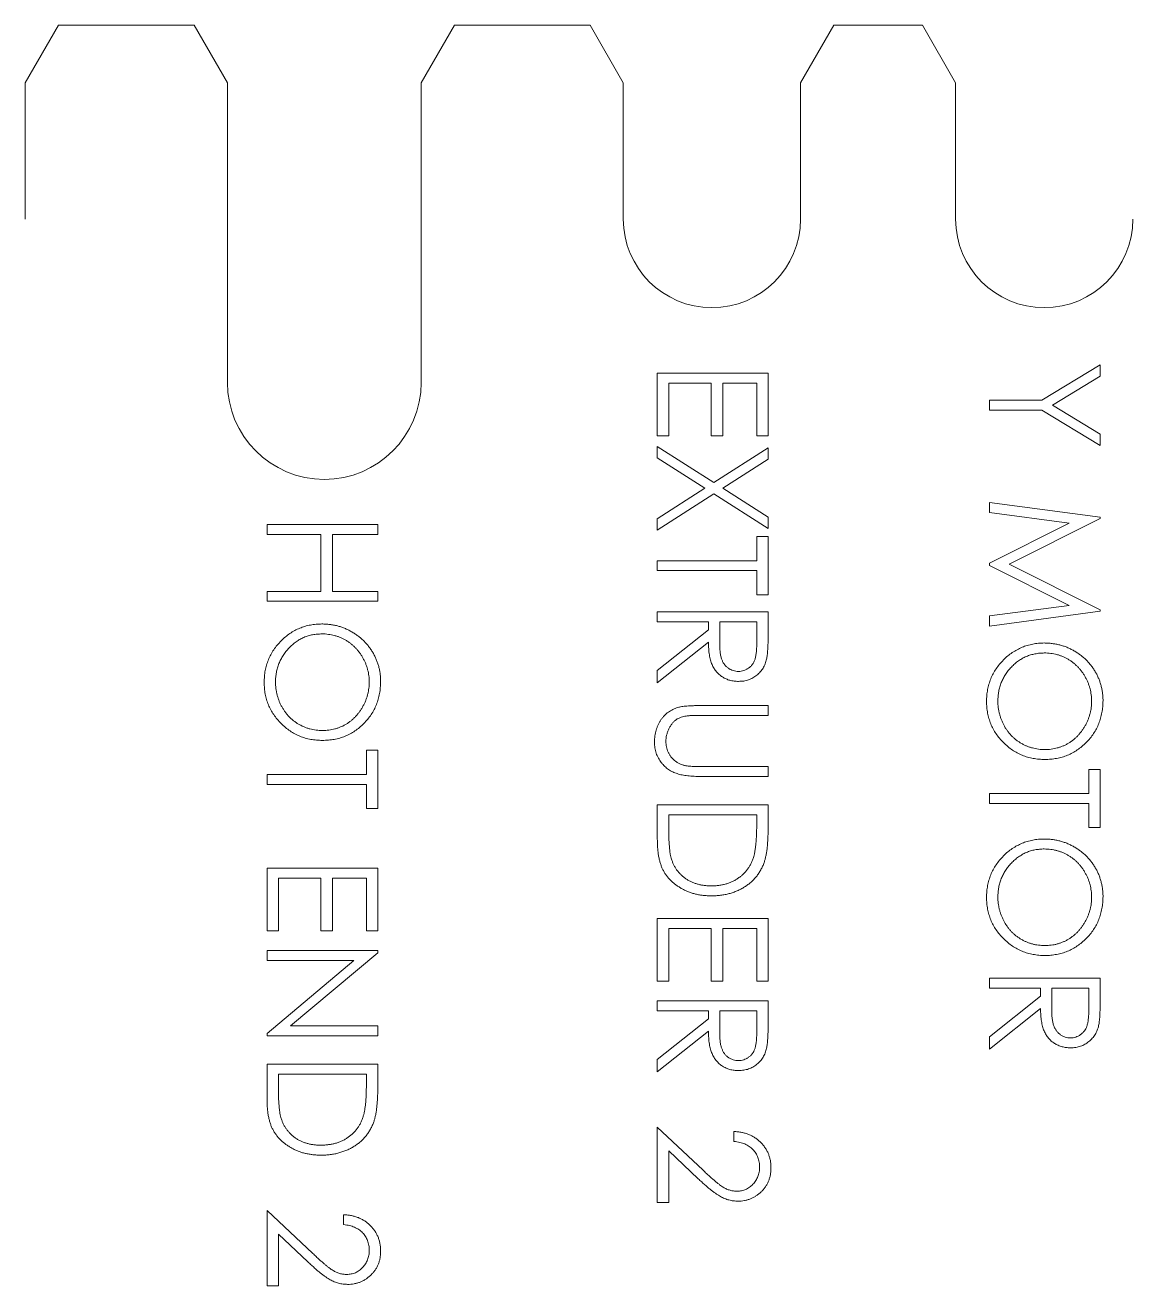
# Model space of a CAD drawing. Header units: millimetres. Extents: x 5 to 292, y 3 to 208.
# Drawn here: x 38.93 to 48.93, y 123.66 to 135.03 of the extents above; entities that cross this region are included whole.
import ezdxf

# ---------------------------------------------------------------- set-up
doc = ezdxf.new("R2010")
doc.units = ezdxf.units.MM

msp = doc.modelspace()

# ---------------------------------------------------------------- linework, layer by layer
at = {"color": 7, "linetype": 'Continuous', "lineweight": 15}
for p, q in [((38.931, 134.515), (39.231, 135.035)), ((39.231, 135.035), (40.456, 135.035)), ((40.456, 135.035), (40.756, 134.515)), ((42.506, 134.515), (42.806, 135.035)), ((42.806, 135.035), (44.031, 135.035)), ((44.031, 135.035), (44.331, 134.515)), ((45.931, 134.515), (46.231, 135.035)), ((46.231, 135.035), (47.031, 135.035)), ((47.031, 135.035), (47.331, 134.515)), ((38.931, 133.285), (38.931, 134.515)), ((40.756, 131.81), (40.756, 134.515)), ((42.506, 131.81), (42.506, 134.515)), ((44.331, 133.285), (44.331, 134.515)), ((45.931, 133.285), (45.931, 134.515)), ((47.331, 133.285), (47.331, 134.515)), ((44.638, 131.329), (44.638, 131.893)), ((44.638, 131.893), (45.638, 131.893)), ((45.638, 131.893), (45.638, 131.329)), ((48.111, 131.65), (48.636, 131.97)), ((48.636, 131.97), (48.636, 131.868)), ((44.741, 131.804), (44.741, 131.329)), ((45.125, 131.804), (44.741, 131.804)), ((45.125, 131.329), (45.125, 131.804)), ((45.228, 131.804), (45.228, 131.329)), ((45.536, 131.804), (45.228, 131.804)), ((45.536, 131.329), (45.536, 131.804)), ((48.636, 131.868), (48.206, 131.605)), ((47.636, 131.65), (48.111, 131.65)), ((47.636, 131.56), (47.636, 131.65)), ((48.111, 131.56), (47.636, 131.56)), ((48.636, 131.24), (48.111, 131.56)), ((48.206, 131.605), (48.636, 131.342)), ((44.741, 131.329), (44.638, 131.329)), ((45.228, 131.329), (45.125, 131.329)), ((45.638, 131.329), (45.536, 131.329)), ((48.636, 131.342), (48.636, 131.24)), ((44.638, 131.233), (45.148, 130.907)), ((44.638, 131.13), (44.638, 131.233)), ((45.148, 130.907), (45.638, 131.22)), ((45.638, 131.22), (45.638, 131.117)), ((45.067, 130.855), (44.638, 131.13)), ((45.638, 131.117), (45.229, 130.855)), ((44.638, 130.58), (45.067, 130.855)), ((45.148, 130.803), (44.638, 130.477)), ((45.638, 130.49), (45.148, 130.803)), ((45.229, 130.855), (45.638, 130.593)), ((47.636, 130.727), (48.636, 130.595)), ((47.636, 130.636), (47.636, 130.727)), ((48.357, 130.541), (47.636, 130.636)), ((41.114, 130.437), (41.114, 130.527)), ((41.114, 130.527), (42.114, 130.527)), ((42.114, 130.527), (42.114, 130.437)), ((44.638, 130.477), (44.638, 130.58)), ((45.638, 130.593), (45.638, 130.49)), ((47.636, 130.178), (48.357, 130.541)), ((48.636, 130.582), (47.816, 130.169)), ((48.636, 130.595), (48.636, 130.582)), ((41.601, 130.437), (41.114, 130.437)), ((41.601, 129.924), (41.601, 130.437)), ((41.704, 130.437), (41.704, 129.924)), ((42.114, 130.437), (41.704, 130.437)), ((45.536, 130.419), (45.638, 130.419)), ((45.536, 130.201), (45.536, 130.419)), ((45.638, 130.419), (45.638, 129.893)), ((44.638, 130.201), (45.536, 130.201)), ((44.638, 130.111), (44.638, 130.201)), ((45.536, 130.111), (44.638, 130.111)), ((45.536, 129.893), (45.536, 130.111)), ((47.636, 130.158), (47.636, 130.178)), ((48.356, 129.797), (47.636, 130.158)), ((47.816, 130.169), (48.636, 129.757)), ((41.114, 129.924), (41.601, 129.924)), ((41.114, 129.835), (41.114, 129.924)), ((41.704, 129.924), (42.114, 129.924)), ((42.114, 129.924), (42.114, 129.835)), ((45.638, 129.893), (45.536, 129.893)), ((42.114, 129.835), (41.114, 129.835)), ((44.638, 129.65), (44.638, 129.74)), ((44.638, 129.74), (45.638, 129.74)), ((45.638, 129.74), (45.638, 129.539)), ((47.636, 129.702), (48.356, 129.797)), ((48.636, 129.744), (47.636, 129.611)), ((48.636, 129.757), (48.636, 129.744)), ((45.1, 129.65), (44.638, 129.65)), ((45.1, 129.577), (45.1, 129.65)), ((45.202, 129.65), (45.201, 129.467)), ((45.536, 129.65), (45.202, 129.65)), ((45.536, 129.462), (45.536, 129.65)), ((47.636, 129.611), (47.636, 129.702)), ((44.638, 129.21), (45.1, 129.577)), ((45.1, 129.466), (44.638, 129.099)), ((44.638, 129.099), (44.638, 129.21)), ((45.034, 128.893), (45.638, 128.893)), ((45.638, 128.893), (45.638, 128.804)), ((45.638, 128.804), (45.039, 128.804)), ((42.011, 128.489), (42.114, 128.489)), ((42.011, 128.271), (42.011, 128.489)), ((42.114, 128.489), (42.114, 127.963)), ((41.114, 128.271), (42.011, 128.271)), ((41.114, 128.181), (41.114, 128.271)), ((45.638, 128.252), (45.034, 128.252)), ((45.039, 128.342), (45.638, 128.342)), ((45.638, 128.342), (45.638, 128.252)), ((48.534, 128.317), (48.636, 128.317)), ((48.534, 128.099), (48.534, 128.317)), ((48.636, 128.317), (48.636, 127.791)), ((42.011, 128.181), (41.114, 128.181)), ((42.011, 127.963), (42.011, 128.181)), ((47.636, 128.099), (48.534, 128.099)), ((47.636, 128.009), (47.636, 128.099)), ((42.114, 127.963), (42.011, 127.963)), ((44.638, 127.996), (45.638, 127.996)), ((44.638, 127.686), (44.638, 127.996)), ((44.741, 127.906), (44.741, 127.791)), ((45.536, 127.906), (44.741, 127.906)), ((45.536, 127.836), (45.536, 127.906)), ((45.638, 127.996), (45.638, 127.794)), ((48.534, 128.009), (47.636, 128.009)), ((48.534, 127.791), (48.534, 128.009)), ((48.636, 127.791), (48.534, 127.791)), ((41.114, 126.86), (41.114, 127.424)), ((41.114, 127.424), (42.114, 127.424)), ((42.114, 127.424), (42.114, 126.86)), ((41.217, 127.335), (41.217, 126.86)), ((41.601, 127.335), (41.217, 127.335)), ((41.601, 126.86), (41.601, 127.335)), ((41.704, 127.335), (41.704, 126.86)), ((42.011, 127.335), (41.704, 127.335)), ((42.011, 126.86), (42.011, 127.335)), ((44.638, 126.406), (44.638, 126.97)), ((44.638, 126.97), (45.638, 126.97)), ((45.638, 126.97), (45.638, 126.406)), ((41.217, 126.86), (41.114, 126.86)), ((41.704, 126.86), (41.601, 126.86)), ((42.114, 126.86), (42.011, 126.86)), ((44.741, 126.881), (44.741, 126.406)), ((45.125, 126.881), (44.741, 126.881)), ((45.125, 126.406), (45.125, 126.881)), ((45.228, 126.881), (45.228, 126.406)), ((45.536, 126.881), (45.228, 126.881)), ((45.536, 126.406), (45.536, 126.881)), ((41.114, 126.681), (42.114, 126.681)), ((41.114, 126.591), (41.114, 126.681)), ((42.114, 126.662), (41.327, 126.001)), ((42.114, 126.681), (42.114, 126.662)), ((41.899, 126.591), (41.114, 126.591)), ((41.114, 125.932), (41.899, 126.591)), ((47.636, 126.342), (47.636, 126.432)), ((47.636, 126.432), (48.636, 126.432)), ((48.636, 126.432), (48.636, 126.232)), ((44.741, 126.406), (44.638, 126.406)), ((45.228, 126.406), (45.125, 126.406)), ((45.638, 126.406), (45.536, 126.406)), ((48.098, 126.342), (47.636, 126.342)), ((48.098, 126.269), (48.098, 126.342)), ((48.2, 126.342), (48.199, 126.159)), ((48.534, 126.342), (48.2, 126.342)), ((48.534, 126.155), (48.534, 126.342)), ((44.638, 126.137), (44.638, 126.227)), ((44.638, 126.227), (45.638, 126.227)), ((45.638, 126.227), (45.638, 126.027)), ((47.636, 125.902), (48.098, 126.269)), ((45.1, 126.137), (44.638, 126.137)), ((45.1, 126.064), (45.1, 126.137)), ((45.202, 126.137), (45.201, 125.954)), ((45.536, 126.137), (45.202, 126.137)), ((45.536, 125.95), (45.536, 126.137)), ((48.098, 126.158), (47.636, 125.791)), ((41.327, 126.001), (42.114, 126.001)), ((42.114, 126.001), (42.114, 125.912)), ((44.638, 125.697), (45.1, 126.064)), ((41.114, 125.912), (41.114, 125.932)), ((42.114, 125.912), (41.114, 125.912)), ((45.1, 125.953), (44.638, 125.586)), ((47.636, 125.791), (47.636, 125.902)), ((41.114, 125.655), (42.114, 125.655)), ((41.114, 125.345), (41.114, 125.655)), ((42.114, 125.655), (42.114, 125.453)), ((44.638, 125.586), (44.638, 125.697)), ((41.217, 125.565), (41.217, 125.451)), ((42.011, 125.565), (41.217, 125.565)), ((42.011, 125.495), (42.011, 125.565)), ((44.638, 125.086), (45.052, 124.698)), ((44.638, 124.406), (44.638, 125.086)), ((45.33, 124.958), (45.33, 125.047)), ((44.741, 124.872), (44.741, 124.406)), ((45.008, 124.621), (44.741, 124.872)), ((44.741, 124.406), (44.638, 124.406)), ((41.114, 124.335), (41.528, 123.947)), ((41.114, 123.655), (41.114, 124.335)), ((41.806, 124.207), (41.806, 124.296)), ((41.217, 124.121), (41.217, 123.655)), ((41.484, 123.87), (41.217, 124.121)), ((41.217, 123.655), (41.114, 123.655))]:
    msp.add_line(p, q, dxfattribs=at)
for centre, radius in [((45.131, 133.285), 0.8), ((48.131, 133.285), 0.8), ((41.631, 131.81), 0.875)]:
    msp.add_arc(centre, radius, 180, 0, dxfattribs=at)
for points, knots in [([(41.088, 129.102), (41.089, 129.12), (41.09, 129.156), (41.097, 129.209), (41.109, 129.259), (41.126, 129.307), (41.147, 129.353), (41.174, 129.397), (41.205, 129.439), (41.24, 129.477), (41.279, 129.513), (41.32, 129.544), (41.364, 129.571), (41.409, 129.592), (41.456, 129.609), (41.506, 129.621), (41.557, 129.628), (41.592, 129.629), (41.61, 129.63)], [0, 0, 0, 0, 0.065819, 0.129747, 0.192072, 0.253459, 0.31457, 0.37628, 0.439026, 0.503267, 0.567493, 0.629705, 0.691, 0.751452, 0.812004, 0.87315, 0.935635, 1, 1, 1, 1]), ([(41.61, 129.63), (41.622, 129.629), (41.645, 129.629), (41.68, 129.625), (41.715, 129.62), (41.749, 129.613), (41.782, 129.603), (41.814, 129.591), (41.846, 129.577), (41.877, 129.56), (41.907, 129.542), (41.935, 129.522), (41.962, 129.501), (41.987, 129.478), (42.01, 129.454), (42.032, 129.427), (42.052, 129.4), (42.07, 129.371), (42.087, 129.34), (42.101, 129.309), (42.113, 129.278), (42.123, 129.245), (42.13, 129.212), (42.136, 129.179), (42.139, 129.145), (42.14, 129.122), (42.14, 129.11)], [0, 0, 0, 0, 0.043209, 0.085873, 0.12812, 0.170152, 0.211918, 0.253753, 0.296006, 0.338443, 0.381015, 0.42282, 0.464089, 0.505126, 0.545975, 0.586985, 0.628339, 0.670084, 0.711992, 0.753039, 0.794049, 0.834886, 0.875498, 0.916547, 0.958004, 1, 1, 1, 1]), ([(41.61, 129.54), (41.596, 129.539), (41.567, 129.539), (41.526, 129.533), (41.485, 129.523), (41.447, 129.509), (41.411, 129.491), (41.376, 129.469), (41.343, 129.443), (41.312, 129.413), (41.284, 129.381), (41.259, 129.346), (41.238, 129.31), (41.221, 129.273), (41.207, 129.233), (41.198, 129.192), (41.192, 129.15), (41.191, 129.121), (41.191, 129.106)], [0, 0, 0, 0, 0.064504, 0.126899, 0.187747, 0.24815, 0.308586, 0.369583, 0.431827, 0.49618, 0.560668, 0.623504, 0.68526, 0.746537, 0.808327, 0.870486, 0.934317, 1, 1, 1, 1]), ([(42.037, 129.106), (42.037, 129.115), (42.037, 129.134), (42.034, 129.162), (42.029, 129.19), (42.023, 129.217), (42.015, 129.244), (42.005, 129.271), (41.993, 129.297), (41.98, 129.323), (41.965, 129.348), (41.949, 129.371), (41.932, 129.393), (41.913, 129.414), (41.893, 129.433), (41.872, 129.451), (41.85, 129.468), (41.826, 129.483), (41.801, 129.496), (41.776, 129.508), (41.75, 129.518), (41.723, 129.526), (41.696, 129.532), (41.668, 129.536), (41.639, 129.54), (41.62, 129.54), (41.61, 129.54)], [0, 0, 0, 0, 0.042023, 0.083645, 0.124984, 0.166247, 0.207702, 0.249631, 0.291742, 0.334743, 0.37746, 0.419556, 0.461044, 0.502096, 0.542891, 0.583801, 0.624864, 0.666225, 0.707399, 0.748557, 0.789655, 0.83074, 0.87207, 0.913993, 0.956498, 1, 1, 1, 1]), ([(45.638, 129.539), (45.638, 129.526), (45.638, 129.5), (45.638, 129.464), (45.636, 129.43), (45.635, 129.4), (45.633, 129.374), (45.631, 129.35), (45.628, 129.33), (45.626, 129.318), (45.625, 129.313)], [0, 0, 0, 0, 0.176258, 0.338434, 0.484822, 0.617158, 0.734698, 0.837385, 0.926372, 1, 1, 1, 1]), ([(45.371, 129.111), (45.357, 129.112), (45.331, 129.113), (45.294, 129.12), (45.258, 129.133), (45.226, 129.15), (45.196, 129.172), (45.171, 129.198), (45.149, 129.229), (45.134, 129.258), (45.124, 129.283), (45.118, 129.304), (45.112, 129.327), (45.108, 129.351), (45.104, 129.377), (45.102, 129.405), (45.1, 129.435), (45.1, 129.455), (45.1, 129.466)], [0, 0, 0, 0, 0.07878, 0.153721, 0.226714, 0.299191, 0.37119, 0.443006, 0.516689, 0.593217, 0.633873, 0.676989, 0.7229, 0.771959, 0.824211, 0.879379, 0.937948, 1, 1, 1, 1]), ([(45.201, 129.467), (45.201, 129.458), (45.201, 129.442), (45.202, 129.418), (45.203, 129.395), (45.205, 129.375), (45.208, 129.356), (45.211, 129.339), (45.215, 129.323), (45.221, 129.305), (45.23, 129.285), (45.243, 129.264), (45.26, 129.245), (45.279, 129.229), (45.3, 129.217), (45.323, 129.208), (45.346, 129.202), (45.363, 129.201), (45.371, 129.201)], [0, 0, 0, 0, 0.071668, 0.138913, 0.201185, 0.259124, 0.312255, 0.360682, 0.405086, 0.445102, 0.518778, 0.589462, 0.658462, 0.727283, 0.796322, 0.863175, 0.930949, 1, 1, 1, 1]), ([(45.371, 129.201), (45.379, 129.201), (45.395, 129.202), (45.418, 129.208), (45.44, 129.217), (45.461, 129.23), (45.48, 129.245), (45.496, 129.263), (45.509, 129.284), (45.517, 129.302), (45.522, 129.319), (45.526, 129.334), (45.529, 129.351), (45.531, 129.369), (45.533, 129.39), (45.535, 129.412), (45.536, 129.437), (45.536, 129.454), (45.536, 129.462)], [0, 0, 0, 0, 0.068814, 0.136365, 0.204019, 0.273064, 0.342913, 0.410965, 0.479169, 0.549308, 0.587652, 0.630647, 0.678879, 0.731934, 0.791111, 0.855283, 0.925086, 1, 1, 1, 1]), ([(47.61, 128.93), (47.611, 128.948), (47.612, 128.984), (47.619, 129.037), (47.631, 129.087), (47.648, 129.135), (47.669, 129.181), (47.696, 129.225), (47.727, 129.266), (47.762, 129.305), (47.801, 129.341), (47.842, 129.372), (47.886, 129.398), (47.931, 129.42), (47.978, 129.437), (48.028, 129.449), (48.079, 129.456), (48.114, 129.457), (48.132, 129.458)], [0, 0, 0, 0, 0.065819, 0.129747, 0.192072, 0.253459, 0.31457, 0.37628, 0.439026, 0.503267, 0.567493, 0.629705, 0.691, 0.751452, 0.812004, 0.87315, 0.935635, 1, 1, 1, 1]), ([(48.132, 129.458), (48.144, 129.457), (48.167, 129.457), (48.202, 129.453), (48.237, 129.448), (48.271, 129.441), (48.304, 129.431), (48.337, 129.419), (48.368, 129.405), (48.399, 129.388), (48.429, 129.37), (48.457, 129.35), (48.484, 129.329), (48.509, 129.306), (48.532, 129.281), (48.554, 129.255), (48.574, 129.228), (48.592, 129.198), (48.609, 129.168), (48.623, 129.137), (48.635, 129.106), (48.645, 129.073), (48.652, 129.04), (48.658, 129.007), (48.661, 128.973), (48.662, 128.95), (48.662, 128.938)], [0, 0, 0, 0, 0.043209, 0.085873, 0.12812, 0.170152, 0.211918, 0.253753, 0.296006, 0.338443, 0.381015, 0.42282, 0.464089, 0.505126, 0.545975, 0.586985, 0.628339, 0.670084, 0.711992, 0.753039, 0.794049, 0.834886, 0.875498, 0.916547, 0.958004, 1, 1, 1, 1]), ([(45.625, 129.313), (45.623, 129.306), (45.619, 129.291), (45.612, 129.27), (45.603, 129.25), (45.593, 129.232), (45.581, 129.214), (45.567, 129.197), (45.553, 129.182), (45.537, 129.167), (45.519, 129.154), (45.501, 129.143), (45.482, 129.133), (45.461, 129.125), (45.44, 129.119), (45.418, 129.114), (45.395, 129.112), (45.379, 129.112), (45.371, 129.111)], [0, 0, 0, 0, 0.064217, 0.127064, 0.188745, 0.249132, 0.309453, 0.369827, 0.43065, 0.492352, 0.554072, 0.61569, 0.676798, 0.738439, 0.801317, 0.865185, 0.931641, 1, 1, 1, 1]), ([(48.132, 129.368), (48.118, 129.367), (48.089, 129.367), (48.048, 129.36), (48.008, 129.351), (47.969, 129.337), (47.933, 129.319), (47.898, 129.297), (47.865, 129.271), (47.834, 129.241), (47.806, 129.209), (47.781, 129.174), (47.76, 129.138), (47.743, 129.101), (47.729, 129.061), (47.72, 129.02), (47.714, 128.978), (47.713, 128.949), (47.713, 128.934)], [0, 0, 0, 0, 0.064504, 0.126899, 0.187747, 0.24815, 0.308586, 0.369583, 0.431827, 0.49618, 0.560668, 0.623504, 0.68526, 0.746537, 0.808327, 0.870486, 0.934317, 1, 1, 1, 1]), ([(48.559, 128.934), (48.559, 128.943), (48.559, 128.962), (48.556, 128.99), (48.551, 129.018), (48.545, 129.045), (48.537, 129.072), (48.527, 129.099), (48.515, 129.125), (48.502, 129.151), (48.487, 129.176), (48.471, 129.199), (48.454, 129.221), (48.435, 129.242), (48.415, 129.261), (48.394, 129.279), (48.372, 129.296), (48.348, 129.311), (48.324, 129.324), (48.298, 129.336), (48.272, 129.346), (48.245, 129.354), (48.218, 129.36), (48.19, 129.364), (48.161, 129.367), (48.142, 129.368), (48.132, 129.368)], [0, 0, 0, 0, 0.042023, 0.083645, 0.124984, 0.166247, 0.207702, 0.249631, 0.291742, 0.334743, 0.37746, 0.419556, 0.461044, 0.502096, 0.542891, 0.583801, 0.624864, 0.666225, 0.707399, 0.748557, 0.789655, 0.83074, 0.87207, 0.913993, 0.956498, 1, 1, 1, 1]), ([(41.614, 128.578), (41.596, 128.579), (41.561, 128.58), (41.509, 128.587), (41.459, 128.599), (41.411, 128.616), (41.365, 128.637), (41.321, 128.664), (41.28, 128.695), (41.241, 128.73), (41.205, 128.769), (41.174, 128.81), (41.147, 128.854), (41.126, 128.9), (41.109, 128.947), (41.097, 128.997), (41.09, 129.049), (41.089, 129.084), (41.088, 129.102)], [0, 0, 0, 0, 0.065227, 0.128569, 0.19032, 0.251378, 0.312388, 0.373789, 0.436431, 0.500567, 0.564687, 0.627136, 0.688455, 0.749246, 0.810155, 0.871671, 0.934773, 1, 1, 1, 1]), ([(41.191, 129.106), (41.191, 129.096), (41.191, 129.076), (41.194, 129.047), (41.198, 129.019), (41.205, 128.991), (41.213, 128.963), (41.222, 128.936), (41.233, 128.91), (41.246, 128.884), (41.261, 128.859), (41.277, 128.836), (41.294, 128.814), (41.312, 128.793), (41.332, 128.774), (41.353, 128.756), (41.376, 128.74), (41.399, 128.725), (41.424, 128.711), (41.449, 128.7), (41.475, 128.69), (41.502, 128.682), (41.529, 128.676), (41.557, 128.671), (41.586, 128.668), (41.605, 128.668), (41.615, 128.668)], [0, 0, 0, 0, 0.043633, 0.086538, 0.129177, 0.171436, 0.213416, 0.255266, 0.297369, 0.339941, 0.382347, 0.423953, 0.464871, 0.505572, 0.546003, 0.586568, 0.627065, 0.668271, 0.709549, 0.750428, 0.791096, 0.832027, 0.873136, 0.914611, 0.956956, 1, 1, 1, 1]), ([(42.14, 129.11), (42.139, 129.092), (42.138, 129.055), (42.131, 129.002), (42.119, 128.951), (42.103, 128.902), (42.081, 128.856), (42.055, 128.811), (42.024, 128.77), (41.988, 128.731), (41.95, 128.695), (41.908, 128.664), (41.865, 128.637), (41.819, 128.616), (41.771, 128.599), (41.721, 128.587), (41.668, 128.58), (41.633, 128.579), (41.614, 128.578)], [0, 0, 0, 0, 0.06657, 0.130749, 0.193413, 0.254989, 0.316114, 0.377262, 0.439401, 0.502971, 0.566525, 0.628231, 0.689091, 0.749345, 0.81017, 0.87161, 0.934869, 1, 1, 1, 1]), ([(41.615, 128.668), (41.624, 128.668), (41.644, 128.668), (41.672, 128.671), (41.7, 128.676), (41.727, 128.682), (41.753, 128.69), (41.779, 128.7), (41.804, 128.711), (41.828, 128.725), (41.851, 128.74), (41.873, 128.756), (41.894, 128.774), (41.914, 128.794), (41.932, 128.815), (41.949, 128.837), (41.965, 128.861), (41.98, 128.886), (41.994, 128.912), (42.005, 128.938), (42.015, 128.965), (42.023, 128.993), (42.029, 129.021), (42.034, 129.049), (42.037, 129.077), (42.037, 129.096), (42.037, 129.106)], [0, 0, 0, 0, 0.042915, 0.08513, 0.126473, 0.167453, 0.207976, 0.248249, 0.28875, 0.32967, 0.370537, 0.411129, 0.451819, 0.492406, 0.533486, 0.575263, 0.617441, 0.660672, 0.70394, 0.746868, 0.789079, 0.831104, 0.873238, 0.915166, 0.957381, 1, 1, 1, 1]), ([(48.137, 128.406), (48.119, 128.407), (48.083, 128.408), (48.031, 128.415), (47.981, 128.427), (47.933, 128.444), (47.887, 128.465), (47.843, 128.491), (47.802, 128.523), (47.763, 128.558), (47.727, 128.597), (47.696, 128.638), (47.669, 128.682), (47.648, 128.728), (47.631, 128.775), (47.619, 128.825), (47.612, 128.877), (47.611, 128.912), (47.61, 128.93)], [0, 0, 0, 0, 0.065227, 0.128569, 0.19032, 0.251378, 0.312388, 0.373789, 0.436431, 0.500567, 0.564687, 0.627136, 0.688455, 0.749246, 0.810155, 0.871671, 0.934773, 1, 1, 1, 1]), ([(47.713, 128.934), (47.713, 128.924), (47.713, 128.904), (47.716, 128.875), (47.721, 128.847), (47.727, 128.819), (47.735, 128.791), (47.744, 128.764), (47.756, 128.738), (47.768, 128.712), (47.783, 128.687), (47.799, 128.664), (47.816, 128.642), (47.835, 128.621), (47.854, 128.602), (47.875, 128.584), (47.898, 128.568), (47.921, 128.553), (47.946, 128.539), (47.971, 128.528), (47.997, 128.518), (48.024, 128.51), (48.051, 128.504), (48.079, 128.499), (48.108, 128.496), (48.127, 128.496), (48.137, 128.496)], [0, 0, 0, 0, 0.043633, 0.086538, 0.129177, 0.171436, 0.213416, 0.255266, 0.297369, 0.339941, 0.382347, 0.423953, 0.464871, 0.505572, 0.546003, 0.586568, 0.627065, 0.668271, 0.709549, 0.750428, 0.791096, 0.832027, 0.873136, 0.914611, 0.956956, 1, 1, 1, 1]), ([(48.662, 128.938), (48.661, 128.92), (48.66, 128.883), (48.653, 128.83), (48.641, 128.779), (48.625, 128.73), (48.603, 128.684), (48.577, 128.639), (48.546, 128.597), (48.51, 128.559), (48.472, 128.523), (48.43, 128.492), (48.387, 128.465), (48.341, 128.444), (48.293, 128.427), (48.243, 128.415), (48.19, 128.408), (48.155, 128.407), (48.137, 128.406)], [0, 0, 0, 0, 0.06657, 0.130749, 0.193413, 0.254989, 0.316114, 0.377262, 0.439401, 0.502971, 0.566525, 0.628231, 0.689091, 0.749345, 0.81017, 0.87161, 0.934869, 1, 1, 1, 1]), ([(48.137, 128.496), (48.146, 128.496), (48.166, 128.496), (48.194, 128.499), (48.222, 128.504), (48.249, 128.51), (48.275, 128.518), (48.301, 128.528), (48.326, 128.539), (48.35, 128.553), (48.373, 128.568), (48.395, 128.584), (48.416, 128.602), (48.436, 128.622), (48.454, 128.643), (48.471, 128.665), (48.487, 128.689), (48.502, 128.714), (48.516, 128.74), (48.527, 128.766), (48.537, 128.793), (48.545, 128.821), (48.551, 128.848), (48.556, 128.877), (48.559, 128.905), (48.559, 128.924), (48.559, 128.934)], [0, 0, 0, 0, 0.042915, 0.08513, 0.126473, 0.167453, 0.207976, 0.248249, 0.28875, 0.32967, 0.370537, 0.411129, 0.451819, 0.492406, 0.533486, 0.575263, 0.617441, 0.660672, 0.70394, 0.746868, 0.789079, 0.831104, 0.873238, 0.915166, 0.957381, 1, 1, 1, 1]), ([(44.613, 128.563), (44.613, 128.573), (44.613, 128.592), (44.616, 128.619), (44.62, 128.646), (44.626, 128.672), (44.635, 128.696), (44.645, 128.72), (44.657, 128.743), (44.67, 128.764), (44.685, 128.784), (44.701, 128.802), (44.719, 128.819), (44.737, 128.834), (44.757, 128.847), (44.778, 128.858), (44.8, 128.868), (44.816, 128.873), (44.823, 128.876)], [0, 0, 0, 0, 0.071175, 0.139644, 0.206317, 0.271373, 0.335418, 0.398076, 0.460608, 0.52297, 0.584716, 0.644895, 0.704291, 0.762998, 0.821087, 0.880104, 0.939388, 1, 1, 1, 1]), ([(44.823, 128.876), (44.829, 128.877), (44.84, 128.88), (44.859, 128.884), (44.881, 128.887), (44.906, 128.889), (44.934, 128.891), (44.965, 128.892), (44.999, 128.893), (45.022, 128.893), (45.034, 128.893)], [0, 0, 0, 0, 0.07813, 0.169465, 0.274335, 0.39211, 0.523687, 0.668365, 0.827132, 1, 1, 1, 1]), ([(44.906, 128.8), (44.897, 128.798), (44.878, 128.795), (44.852, 128.788), (44.829, 128.778), (44.807, 128.766), (44.788, 128.75), (44.771, 128.731), (44.755, 128.707), (44.741, 128.682), (44.73, 128.654), (44.721, 128.625), (44.716, 128.597), (44.715, 128.578), (44.715, 128.568)], [0, 0, 0, 0, 0.086315, 0.167766, 0.244433, 0.318135, 0.391884, 0.470068, 0.553904, 0.644339, 0.736875, 0.826168, 0.913679, 1, 1, 1, 1]), ([(45.039, 128.804), (45.031, 128.804), (45.014, 128.804), (44.992, 128.804), (44.971, 128.803), (44.953, 128.803), (44.938, 128.802), (44.925, 128.802), (44.915, 128.801), (44.909, 128.8), (44.906, 128.8)], [0, 0, 0, 0, 0.191079, 0.362605, 0.516099, 0.650038, 0.765977, 0.862374, 0.940842, 1, 1, 1, 1]), ([(45.034, 128.252), (45.023, 128.252), (45.002, 128.253), (44.971, 128.254), (44.941, 128.256), (44.913, 128.259), (44.887, 128.262), (44.862, 128.266), (44.839, 128.272), (44.818, 128.278), (44.797, 128.285), (44.777, 128.294), (44.758, 128.304), (44.74, 128.316), (44.722, 128.329), (44.705, 128.344), (44.689, 128.361), (44.673, 128.379), (44.659, 128.398), (44.647, 128.419), (44.636, 128.441), (44.627, 128.463), (44.621, 128.487), (44.616, 128.511), (44.613, 128.537), (44.613, 128.554), (44.613, 128.563)], [0, 0, 0, 0, 0.054858, 0.107059, 0.156978, 0.203992, 0.248492, 0.290483, 0.330489, 0.367886, 0.403858, 0.440009, 0.476295, 0.512792, 0.550485, 0.588381, 0.627645, 0.667979, 0.708433, 0.748602, 0.789088, 0.829461, 0.870371, 0.912214, 0.955547, 1, 1, 1, 1]), ([(44.715, 128.568), (44.715, 128.56), (44.716, 128.544), (44.72, 128.52), (44.727, 128.496), (44.735, 128.473), (44.747, 128.451), (44.761, 128.431), (44.776, 128.413), (44.794, 128.397), (44.813, 128.383), (44.835, 128.37), (44.859, 128.36), (44.875, 128.355), (44.884, 128.352)], [0, 0, 0, 0, 0.082891, 0.165303, 0.247762, 0.331528, 0.41528, 0.496366, 0.577151, 0.657783, 0.739322, 0.823793, 0.909476, 1, 1, 1, 1]), ([(44.884, 128.352), (44.887, 128.352), (44.895, 128.35), (44.908, 128.348), (44.924, 128.346), (44.942, 128.345), (44.963, 128.343), (44.986, 128.343), (45.012, 128.342), (45.03, 128.342), (45.039, 128.342)], [0, 0, 0, 0, 0.069835, 0.155621, 0.257802, 0.373811, 0.506402, 0.655564, 0.820079, 1, 1, 1, 1]), ([(44.741, 127.791), (44.741, 127.775), (44.741, 127.743), (44.742, 127.698), (44.744, 127.656), (44.747, 127.618), (44.75, 127.584), (44.754, 127.554), (44.76, 127.529), (44.764, 127.513), (44.766, 127.506)], [0, 0, 0, 0, 0.171901, 0.330628, 0.475549, 0.606746, 0.725024, 0.829742, 0.921323, 1, 1, 1, 1]), ([(45.508, 127.529), (45.51, 127.537), (45.515, 127.555), (45.52, 127.584), (45.525, 127.617), (45.529, 127.653), (45.532, 127.694), (45.534, 127.738), (45.535, 127.786), (45.536, 127.819), (45.536, 127.836)], [0, 0, 0, 0, 0.084319, 0.179285, 0.286583, 0.405111, 0.535593, 0.67819, 0.832976, 1, 1, 1, 1]), ([(45.638, 127.794), (45.638, 127.777), (45.638, 127.743), (45.636, 127.694), (45.633, 127.648), (45.63, 127.607), (45.625, 127.569), (45.618, 127.535), (45.611, 127.504), (45.605, 127.486), (45.602, 127.477)], [0, 0, 0, 0, 0.164289, 0.317406, 0.458844, 0.589367, 0.707831, 0.81577, 0.91288, 1, 1, 1, 1]), ([(45.126, 127.175), (45.113, 127.176), (45.089, 127.176), (45.053, 127.179), (45.018, 127.184), (44.984, 127.191), (44.952, 127.2), (44.92, 127.211), (44.89, 127.224), (44.861, 127.238), (44.834, 127.255), (44.808, 127.272), (44.784, 127.291), (44.762, 127.311), (44.742, 127.332), (44.723, 127.355), (44.707, 127.378), (44.692, 127.403), (44.679, 127.43), (44.668, 127.459), (44.659, 127.491), (44.651, 127.525), (44.645, 127.562), (44.641, 127.601), (44.639, 127.643), (44.638, 127.671), (44.638, 127.686)], [0, 0, 0, 0, 0.0460807, 0.0908068, 0.1342953, 0.1770244, 0.2188227, 0.2602441, 0.3010799, 0.3416139, 0.3815834, 0.4201196, 0.4580746, 0.4947385, 0.5311946, 0.5669337, 0.6027127, 0.6383266, 0.6748532, 0.7134674, 0.7544418, 0.7978154, 0.8439895, 0.8930716, 0.9449633, 1, 1, 1, 1]), ([(47.61, 127.161), (47.611, 127.179), (47.612, 127.215), (47.619, 127.267), (47.631, 127.318), (47.648, 127.366), (47.669, 127.412), (47.696, 127.456), (47.727, 127.497), (47.762, 127.536), (47.801, 127.572), (47.842, 127.603), (47.886, 127.629), (47.931, 127.651), (47.978, 127.668), (48.028, 127.679), (48.079, 127.687), (48.114, 127.688), (48.132, 127.688)], [0, 0, 0, 0, 0.065819, 0.129747, 0.192072, 0.253459, 0.31457, 0.37628, 0.439026, 0.503267, 0.567493, 0.629705, 0.691, 0.751452, 0.812004, 0.87315, 0.935635, 1, 1, 1, 1]), ([(48.132, 127.688), (48.144, 127.688), (48.167, 127.688), (48.202, 127.684), (48.237, 127.679), (48.271, 127.671), (48.304, 127.661), (48.337, 127.65), (48.368, 127.635), (48.399, 127.619), (48.429, 127.601), (48.457, 127.581), (48.484, 127.56), (48.509, 127.537), (48.532, 127.512), (48.554, 127.486), (48.574, 127.458), (48.592, 127.429), (48.609, 127.399), (48.623, 127.368), (48.635, 127.336), (48.645, 127.304), (48.652, 127.271), (48.658, 127.238), (48.661, 127.204), (48.662, 127.181), (48.662, 127.169)], [0, 0, 0, 0, 0.043209, 0.085873, 0.12812, 0.170152, 0.211918, 0.253753, 0.296006, 0.338443, 0.381015, 0.42282, 0.464089, 0.505126, 0.545975, 0.586985, 0.628339, 0.670084, 0.711992, 0.753039, 0.794049, 0.834886, 0.875498, 0.916547, 0.958004, 1, 1, 1, 1]), ([(48.132, 127.599), (48.118, 127.598), (48.089, 127.597), (48.048, 127.591), (48.008, 127.582), (47.969, 127.567), (47.933, 127.549), (47.898, 127.527), (47.865, 127.501), (47.834, 127.472), (47.806, 127.439), (47.781, 127.405), (47.76, 127.369), (47.743, 127.331), (47.729, 127.292), (47.72, 127.251), (47.714, 127.208), (47.713, 127.179), (47.713, 127.165)], [0, 0, 0, 0, 0.064504, 0.126899, 0.187747, 0.24815, 0.308586, 0.369583, 0.431827, 0.49618, 0.560668, 0.623504, 0.68526, 0.746537, 0.808327, 0.870486, 0.934317, 1, 1, 1, 1]), ([(48.559, 127.165), (48.559, 127.174), (48.559, 127.193), (48.556, 127.221), (48.551, 127.249), (48.545, 127.276), (48.537, 127.303), (48.527, 127.33), (48.515, 127.356), (48.502, 127.381), (48.487, 127.406), (48.471, 127.43), (48.454, 127.452), (48.435, 127.473), (48.415, 127.492), (48.394, 127.51), (48.372, 127.526), (48.348, 127.541), (48.324, 127.555), (48.298, 127.567), (48.272, 127.576), (48.245, 127.584), (48.218, 127.591), (48.19, 127.595), (48.161, 127.598), (48.142, 127.598), (48.132, 127.599)], [0, 0, 0, 0, 0.042023, 0.083645, 0.124984, 0.166247, 0.207702, 0.249631, 0.291742, 0.334743, 0.37746, 0.419556, 0.461044, 0.502096, 0.542891, 0.583801, 0.624864, 0.666225, 0.707399, 0.748557, 0.789655, 0.83074, 0.87207, 0.913993, 0.956498, 1, 1, 1, 1]), ([(44.766, 127.506), (44.769, 127.496), (44.776, 127.478), (44.787, 127.452), (44.801, 127.428), (44.816, 127.405), (44.834, 127.384), (44.853, 127.364), (44.873, 127.346), (44.896, 127.329), (44.92, 127.314), (44.946, 127.301), (44.973, 127.29), (45.001, 127.281), (45.03, 127.274), (45.061, 127.269), (45.093, 127.266), (45.115, 127.265), (45.126, 127.265)], [0, 0, 0, 0, 0.062415, 0.123338, 0.183125, 0.241783, 0.300579, 0.35968, 0.418882, 0.479531, 0.540851, 0.602303, 0.664463, 0.727806, 0.792895, 0.859672, 0.928464, 1, 1, 1, 1]), ([(45.126, 127.265), (45.137, 127.265), (45.16, 127.266), (45.194, 127.269), (45.227, 127.275), (45.258, 127.282), (45.288, 127.292), (45.316, 127.304), (45.344, 127.318), (45.369, 127.335), (45.394, 127.353), (45.416, 127.373), (45.436, 127.395), (45.455, 127.418), (45.471, 127.443), (45.485, 127.47), (45.498, 127.499), (45.504, 127.519), (45.508, 127.529)], [0, 0, 0, 0, 0.070151, 0.137813, 0.203226, 0.267174, 0.330024, 0.391794, 0.453084, 0.514334, 0.575, 0.634865, 0.694116, 0.753442, 0.813126, 0.87408, 0.936007, 1, 1, 1, 1]), ([(45.602, 127.477), (45.598, 127.465), (45.589, 127.442), (45.573, 127.41), (45.554, 127.379), (45.533, 127.35), (45.509, 127.324), (45.484, 127.299), (45.456, 127.276), (45.425, 127.255), (45.393, 127.236), (45.36, 127.22), (45.324, 127.206), (45.287, 127.195), (45.249, 127.186), (45.209, 127.18), (45.168, 127.176), (45.14, 127.176), (45.126, 127.175)], [0, 0, 0, 0, 0.061545, 0.121694, 0.181155, 0.239875, 0.298702, 0.357647, 0.417605, 0.478494, 0.540407, 0.602345, 0.665004, 0.728559, 0.793651, 0.860534, 0.929236, 1, 1, 1, 1]), ([(48.137, 126.637), (48.119, 126.637), (48.083, 126.638), (48.031, 126.646), (47.981, 126.658), (47.933, 126.674), (47.887, 126.696), (47.843, 126.722), (47.802, 126.753), (47.763, 126.789), (47.727, 126.828), (47.696, 126.869), (47.669, 126.912), (47.648, 126.958), (47.631, 127.006), (47.619, 127.056), (47.612, 127.108), (47.611, 127.143), (47.61, 127.161)], [0, 0, 0, 0, 0.065227, 0.128569, 0.19032, 0.251378, 0.312388, 0.373789, 0.436431, 0.500567, 0.564687, 0.627136, 0.688455, 0.749246, 0.810155, 0.871671, 0.934773, 1, 1, 1, 1]), ([(47.713, 127.165), (47.713, 127.155), (47.713, 127.135), (47.716, 127.106), (47.721, 127.077), (47.727, 127.049), (47.735, 127.022), (47.744, 126.995), (47.756, 126.969), (47.768, 126.943), (47.783, 126.918), (47.799, 126.895), (47.816, 126.873), (47.835, 126.852), (47.854, 126.833), (47.875, 126.815), (47.898, 126.799), (47.921, 126.784), (47.946, 126.77), (47.971, 126.759), (47.997, 126.749), (48.024, 126.741), (48.051, 126.734), (48.079, 126.73), (48.108, 126.727), (48.127, 126.727), (48.137, 126.727)], [0, 0, 0, 0, 0.043633, 0.086538, 0.129177, 0.171436, 0.213416, 0.255266, 0.297369, 0.339941, 0.382347, 0.423953, 0.464871, 0.505572, 0.546003, 0.586568, 0.627065, 0.668271, 0.709549, 0.750428, 0.791096, 0.832027, 0.873136, 0.914611, 0.956956, 1, 1, 1, 1]), ([(48.662, 127.169), (48.661, 127.151), (48.66, 127.114), (48.653, 127.061), (48.641, 127.01), (48.625, 126.961), (48.603, 126.914), (48.577, 126.87), (48.546, 126.828), (48.51, 126.789), (48.472, 126.754), (48.43, 126.722), (48.387, 126.696), (48.341, 126.674), (48.293, 126.658), (48.243, 126.646), (48.19, 126.638), (48.155, 126.637), (48.137, 126.637)], [0, 0, 0, 0, 0.06657, 0.130749, 0.193413, 0.254989, 0.316114, 0.377262, 0.439401, 0.502971, 0.566525, 0.628231, 0.689091, 0.749345, 0.81017, 0.87161, 0.934869, 1, 1, 1, 1]), ([(48.137, 126.727), (48.146, 126.727), (48.166, 126.727), (48.194, 126.73), (48.222, 126.734), (48.249, 126.741), (48.275, 126.749), (48.301, 126.759), (48.326, 126.77), (48.35, 126.784), (48.373, 126.799), (48.395, 126.815), (48.416, 126.833), (48.436, 126.852), (48.454, 126.873), (48.471, 126.896), (48.487, 126.919), (48.502, 126.945), (48.516, 126.971), (48.527, 126.997), (48.537, 127.024), (48.545, 127.051), (48.551, 127.079), (48.556, 127.107), (48.559, 127.136), (48.559, 127.155), (48.559, 127.165)], [0, 0, 0, 0, 0.042915, 0.08513, 0.126473, 0.167453, 0.207976, 0.248249, 0.28875, 0.32967, 0.370537, 0.411129, 0.451819, 0.492406, 0.533486, 0.575263, 0.617441, 0.660672, 0.70394, 0.746868, 0.789079, 0.831104, 0.873238, 0.915166, 0.957381, 1, 1, 1, 1]), ([(48.636, 126.232), (48.636, 126.218), (48.636, 126.193), (48.636, 126.156), (48.634, 126.123), (48.633, 126.093), (48.631, 126.066), (48.629, 126.043), (48.626, 126.023), (48.624, 126.011), (48.622, 126.005)], [0, 0, 0, 0, 0.176258, 0.338434, 0.484822, 0.617158, 0.734698, 0.837385, 0.926372, 1, 1, 1, 1]), ([(48.369, 125.804), (48.355, 125.804), (48.329, 125.805), (48.292, 125.813), (48.256, 125.825), (48.224, 125.842), (48.194, 125.864), (48.169, 125.891), (48.147, 125.921), (48.132, 125.95), (48.122, 125.976), (48.116, 125.996), (48.11, 126.019), (48.106, 126.044), (48.102, 126.07), (48.1, 126.098), (48.098, 126.127), (48.098, 126.148), (48.098, 126.158)], [0, 0, 0, 0, 0.07878, 0.153721, 0.226714, 0.299191, 0.37119, 0.443006, 0.516689, 0.593217, 0.633873, 0.676989, 0.7229, 0.771959, 0.824211, 0.879379, 0.937948, 1, 1, 1, 1]), ([(48.199, 126.159), (48.199, 126.151), (48.199, 126.134), (48.2, 126.11), (48.201, 126.088), (48.203, 126.067), (48.206, 126.048), (48.209, 126.031), (48.213, 126.016), (48.218, 125.998), (48.228, 125.978), (48.241, 125.956), (48.258, 125.937), (48.277, 125.922), (48.298, 125.909), (48.321, 125.9), (48.344, 125.894), (48.361, 125.894), (48.369, 125.893)], [0, 0, 0, 0, 0.071668, 0.138913, 0.201185, 0.259124, 0.312255, 0.360682, 0.405086, 0.445102, 0.518778, 0.589462, 0.658462, 0.727283, 0.796322, 0.863175, 0.930949, 1, 1, 1, 1]), ([(48.369, 125.893), (48.377, 125.894), (48.393, 125.894), (48.416, 125.9), (48.438, 125.909), (48.459, 125.922), (48.478, 125.938), (48.494, 125.956), (48.507, 125.976), (48.515, 125.995), (48.52, 126.012), (48.524, 126.026), (48.527, 126.043), (48.529, 126.062), (48.531, 126.082), (48.533, 126.105), (48.533, 126.129), (48.534, 126.146), (48.534, 126.155)], [0, 0, 0, 0, 0.068814, 0.136365, 0.204019, 0.273064, 0.342913, 0.410965, 0.479169, 0.549308, 0.587652, 0.630647, 0.678879, 0.731934, 0.791111, 0.855283, 0.925086, 1, 1, 1, 1]), ([(45.638, 126.027), (45.638, 126.013), (45.638, 125.988), (45.638, 125.951), (45.636, 125.918), (45.635, 125.888), (45.633, 125.861), (45.631, 125.838), (45.628, 125.818), (45.626, 125.806), (45.625, 125.8)], [0, 0, 0, 0, 0.176258, 0.338434, 0.484822, 0.617158, 0.734698, 0.837385, 0.926372, 1, 1, 1, 1]), ([(48.622, 126.005), (48.621, 125.998), (48.617, 125.983), (48.61, 125.963), (48.601, 125.943), (48.591, 125.924), (48.579, 125.906), (48.565, 125.89), (48.551, 125.874), (48.534, 125.86), (48.517, 125.846), (48.499, 125.835), (48.48, 125.825), (48.459, 125.817), (48.438, 125.811), (48.416, 125.807), (48.393, 125.804), (48.377, 125.804), (48.369, 125.804)], [0, 0, 0, 0, 0.064217, 0.127064, 0.188745, 0.249132, 0.309453, 0.369827, 0.43065, 0.492352, 0.554072, 0.61569, 0.676798, 0.738439, 0.801317, 0.865185, 0.931641, 1, 1, 1, 1]), ([(45.371, 125.599), (45.357, 125.599), (45.331, 125.6), (45.294, 125.607), (45.258, 125.62), (45.226, 125.637), (45.196, 125.659), (45.171, 125.686), (45.149, 125.716), (45.134, 125.745), (45.124, 125.77), (45.118, 125.791), (45.112, 125.814), (45.108, 125.838), (45.104, 125.865), (45.102, 125.893), (45.1, 125.922), (45.1, 125.943), (45.1, 125.953)], [0, 0, 0, 0, 0.07878, 0.153721, 0.226714, 0.299191, 0.37119, 0.443006, 0.516689, 0.593217, 0.633873, 0.676989, 0.7229, 0.771959, 0.824211, 0.879379, 0.937948, 1, 1, 1, 1]), ([(45.201, 125.954), (45.201, 125.945), (45.201, 125.929), (45.202, 125.905), (45.203, 125.883), (45.205, 125.862), (45.208, 125.843), (45.211, 125.826), (45.215, 125.811), (45.221, 125.793), (45.23, 125.773), (45.243, 125.751), (45.26, 125.732), (45.279, 125.716), (45.3, 125.704), (45.323, 125.695), (45.346, 125.689), (45.363, 125.689), (45.371, 125.688)], [0, 0, 0, 0, 0.071668, 0.138913, 0.201185, 0.259124, 0.312255, 0.360682, 0.405086, 0.445102, 0.518778, 0.589462, 0.658462, 0.727283, 0.796322, 0.863175, 0.930949, 1, 1, 1, 1]), ([(45.371, 125.688), (45.379, 125.689), (45.395, 125.689), (45.418, 125.695), (45.44, 125.704), (45.461, 125.717), (45.48, 125.732), (45.496, 125.75), (45.509, 125.771), (45.517, 125.79), (45.522, 125.807), (45.526, 125.821), (45.529, 125.838), (45.531, 125.856), (45.533, 125.877), (45.535, 125.899), (45.536, 125.924), (45.536, 125.941), (45.536, 125.95)], [0, 0, 0, 0, 0.068814, 0.136365, 0.204019, 0.273064, 0.342913, 0.410965, 0.479169, 0.549308, 0.587652, 0.630647, 0.678879, 0.731934, 0.791111, 0.855283, 0.925086, 1, 1, 1, 1]), ([(45.625, 125.8), (45.623, 125.793), (45.619, 125.778), (45.612, 125.757), (45.603, 125.738), (45.593, 125.719), (45.581, 125.701), (45.567, 125.684), (45.553, 125.669), (45.537, 125.655), (45.519, 125.641), (45.501, 125.63), (45.482, 125.62), (45.461, 125.612), (45.44, 125.606), (45.418, 125.602), (45.395, 125.599), (45.379, 125.599), (45.371, 125.599)], [0, 0, 0, 0, 0.064217, 0.127064, 0.188745, 0.249132, 0.309453, 0.369827, 0.43065, 0.492352, 0.554072, 0.61569, 0.676798, 0.738439, 0.801317, 0.865185, 0.931641, 1, 1, 1, 1]), ([(41.217, 125.451), (41.217, 125.434), (41.217, 125.402), (41.218, 125.357), (41.22, 125.315), (41.223, 125.277), (41.226, 125.244), (41.23, 125.214), (41.235, 125.188), (41.24, 125.172), (41.242, 125.165)], [0, 0, 0, 0, 0.171901, 0.330628, 0.475549, 0.606746, 0.725024, 0.829742, 0.921323, 1, 1, 1, 1]), ([(41.983, 125.188), (41.986, 125.196), (41.991, 125.214), (41.996, 125.243), (42.001, 125.276), (42.005, 125.312), (42.008, 125.353), (42.01, 125.397), (42.011, 125.445), (42.011, 125.478), (42.011, 125.495)], [0, 0, 0, 0, 0.084319, 0.179285, 0.286583, 0.405111, 0.535593, 0.67819, 0.832976, 1, 1, 1, 1]), ([(42.114, 125.453), (42.114, 125.436), (42.114, 125.402), (42.112, 125.353), (42.109, 125.307), (42.105, 125.266), (42.1, 125.228), (42.094, 125.194), (42.087, 125.164), (42.081, 125.145), (42.078, 125.136)], [0, 0, 0, 0, 0.164289, 0.317406, 0.458844, 0.589367, 0.707831, 0.81577, 0.91288, 1, 1, 1, 1]), ([(41.601, 124.835), (41.589, 124.835), (41.565, 124.835), (41.529, 124.838), (41.494, 124.843), (41.46, 124.85), (41.428, 124.859), (41.396, 124.87), (41.366, 124.883), (41.337, 124.898), (41.31, 124.914), (41.284, 124.932), (41.26, 124.95), (41.238, 124.97), (41.217, 124.991), (41.199, 125.014), (41.183, 125.037), (41.168, 125.062), (41.155, 125.089), (41.144, 125.118), (41.135, 125.15), (41.127, 125.184), (41.121, 125.221), (41.117, 125.26), (41.114, 125.302), (41.114, 125.331), (41.114, 125.345)], [0, 0, 0, 0, 0.0460807, 0.0908068, 0.1342953, 0.1770244, 0.2188227, 0.2602441, 0.3010799, 0.3416139, 0.3815834, 0.4201196, 0.4580746, 0.4947385, 0.5311946, 0.5669337, 0.6027127, 0.6383266, 0.6748532, 0.7134674, 0.7544418, 0.7978154, 0.8439895, 0.8930716, 0.9449633, 1, 1, 1, 1]), ([(41.602, 124.924), (41.613, 124.925), (41.636, 124.925), (41.67, 124.929), (41.702, 124.934), (41.734, 124.941), (41.763, 124.951), (41.792, 124.963), (41.819, 124.977), (41.845, 124.994), (41.869, 125.012), (41.892, 125.032), (41.912, 125.054), (41.931, 125.077), (41.947, 125.102), (41.961, 125.129), (41.974, 125.158), (41.98, 125.178), (41.983, 125.188)], [0, 0, 0, 0, 0.070151, 0.137813, 0.203226, 0.267174, 0.330024, 0.391794, 0.453084, 0.514334, 0.575, 0.634865, 0.694116, 0.753442, 0.813126, 0.87408, 0.936007, 1, 1, 1, 1]), ([(41.242, 125.165), (41.245, 125.156), (41.252, 125.138), (41.263, 125.112), (41.277, 125.088), (41.292, 125.065), (41.31, 125.043), (41.329, 125.024), (41.349, 125.005), (41.372, 124.988), (41.396, 124.973), (41.422, 124.96), (41.448, 124.949), (41.477, 124.94), (41.506, 124.933), (41.537, 124.928), (41.569, 124.925), (41.591, 124.925), (41.602, 124.924)], [0, 0, 0, 0, 0.062415, 0.123338, 0.183125, 0.241783, 0.300579, 0.35968, 0.418882, 0.479531, 0.540851, 0.602303, 0.664463, 0.727806, 0.792895, 0.859672, 0.928464, 1, 1, 1, 1]), ([(42.078, 125.136), (42.074, 125.124), (42.065, 125.102), (42.048, 125.069), (42.03, 125.038), (42.009, 125.009), (41.985, 124.983), (41.96, 124.958), (41.932, 124.935), (41.901, 124.914), (41.869, 124.895), (41.835, 124.879), (41.8, 124.866), (41.763, 124.854), (41.725, 124.845), (41.685, 124.839), (41.644, 124.835), (41.616, 124.835), (41.601, 124.835)], [0, 0, 0, 0, 0.061545, 0.121694, 0.181155, 0.239875, 0.298702, 0.357647, 0.417605, 0.478494, 0.540407, 0.602345, 0.665004, 0.728559, 0.793651, 0.860534, 0.929236, 1, 1, 1, 1]), ([(45.33, 125.047), (45.342, 125.047), (45.366, 125.046), (45.4, 125.04), (45.432, 125.032), (45.463, 125.022), (45.493, 125.008), (45.52, 124.992), (45.546, 124.973), (45.57, 124.951), (45.592, 124.927), (45.611, 124.902), (45.628, 124.875), (45.641, 124.847), (45.651, 124.817), (45.659, 124.787), (45.663, 124.754), (45.664, 124.732), (45.664, 124.721)], [0, 0, 0, 0, 0.068791, 0.135103, 0.198979, 0.261904, 0.323495, 0.385195, 0.446969, 0.509765, 0.572251, 0.633405, 0.693251, 0.752583, 0.812579, 0.873275, 0.93555, 1, 1, 1, 1]), ([(45.561, 124.726), (45.561, 124.734), (45.561, 124.749), (45.558, 124.771), (45.553, 124.793), (45.546, 124.814), (45.538, 124.833), (45.527, 124.852), (45.515, 124.869), (45.501, 124.885), (45.485, 124.901), (45.467, 124.914), (45.448, 124.925), (45.428, 124.936), (45.406, 124.944), (45.382, 124.95), (45.357, 124.955), (45.339, 124.957), (45.33, 124.958)], [0, 0, 0, 0, 0.064439, 0.126547, 0.186887, 0.245878, 0.304041, 0.362191, 0.420976, 0.48066, 0.5406, 0.600689, 0.661936, 0.724443, 0.789038, 0.856314, 0.926352, 1, 1, 1, 1]), ([(45.359, 124.509), (45.365, 124.509), (45.379, 124.509), (45.398, 124.513), (45.418, 124.517), (45.436, 124.524), (45.453, 124.533), (45.47, 124.544), (45.486, 124.557), (45.502, 124.572), (45.515, 124.588), (45.528, 124.605), (45.538, 124.623), (45.547, 124.642), (45.553, 124.661), (45.558, 124.682), (45.561, 124.704), (45.561, 124.718), (45.561, 124.726)], [0, 0, 0, 0, 0.061965, 0.122122, 0.180988, 0.239933, 0.299906, 0.359989, 0.421776, 0.486576, 0.551535, 0.615018, 0.677259, 0.73973, 0.80305, 0.866495, 0.931973, 1, 1, 1, 1]), ([(45.664, 124.721), (45.664, 124.71), (45.663, 124.689), (45.659, 124.657), (45.652, 124.627), (45.642, 124.599), (45.63, 124.572), (45.614, 124.547), (45.596, 124.524), (45.576, 124.502), (45.553, 124.483), (45.529, 124.466), (45.505, 124.451), (45.479, 124.439), (45.452, 124.431), (45.425, 124.424), (45.396, 124.42), (45.376, 124.419), (45.367, 124.419)], [0, 0, 0, 0, 0.0694755, 0.1365168, 0.2007888, 0.2638297, 0.325735, 0.3872907, 0.4495092, 0.5129678, 0.5762752, 0.6375801, 0.6979026, 0.7571721, 0.8165985, 0.8766532, 0.9372896, 1, 1, 1, 1]), ([(45.367, 124.419), (45.353, 124.42), (45.325, 124.421), (45.284, 124.429), (45.245, 124.442), (45.213, 124.457), (45.188, 124.473), (45.167, 124.487), (45.144, 124.503), (45.12, 124.522), (45.094, 124.543), (45.067, 124.567), (45.038, 124.593), (45.018, 124.612), (45.008, 124.621)], [0, 0, 0, 0, 0.098702, 0.195672, 0.292422, 0.391343, 0.444462, 0.504229, 0.570352, 0.642546, 0.722288, 0.807921, 0.90047, 1, 1, 1, 1]), ([(45.052, 124.698), (45.062, 124.688), (45.081, 124.67), (45.108, 124.645), (45.134, 124.622), (45.158, 124.601), (45.18, 124.583), (45.199, 124.568), (45.217, 124.555), (45.238, 124.542), (45.263, 124.528), (45.294, 124.517), (45.326, 124.51), (45.348, 124.509), (45.359, 124.509)], [0, 0, 0, 0, 0.1108026, 0.2128292, 0.3061013, 0.3906473, 0.4669245, 0.534481, 0.5935869, 0.644557, 0.7362005, 0.825024, 0.9119856, 1, 1, 1, 1]), ([(41.806, 124.296), (41.818, 124.296), (41.842, 124.295), (41.876, 124.289), (41.908, 124.281), (41.939, 124.271), (41.968, 124.257), (41.996, 124.241), (42.022, 124.222), (42.046, 124.2), (42.068, 124.176), (42.087, 124.151), (42.103, 124.124), (42.117, 124.096), (42.127, 124.066), (42.134, 124.035), (42.139, 124.003), (42.139, 123.981), (42.14, 123.97)], [0, 0, 0, 0, 0.068791, 0.135103, 0.198979, 0.261904, 0.323495, 0.385195, 0.446969, 0.509765, 0.572251, 0.633405, 0.693251, 0.752583, 0.812579, 0.873275, 0.93555, 1, 1, 1, 1]), ([(42.037, 123.975), (42.037, 123.983), (42.037, 123.998), (42.034, 124.02), (42.029, 124.042), (42.022, 124.063), (42.014, 124.082), (42.003, 124.101), (41.991, 124.118), (41.977, 124.134), (41.961, 124.15), (41.943, 124.163), (41.924, 124.174), (41.904, 124.185), (41.881, 124.193), (41.858, 124.199), (41.833, 124.204), (41.815, 124.206), (41.806, 124.207)], [0, 0, 0, 0, 0.064439, 0.126547, 0.186887, 0.245878, 0.304041, 0.362191, 0.420976, 0.48066, 0.5406, 0.600689, 0.661936, 0.724443, 0.789038, 0.856314, 0.926352, 1, 1, 1, 1]), ([(41.528, 123.947), (41.538, 123.937), (41.557, 123.919), (41.584, 123.894), (41.61, 123.871), (41.634, 123.85), (41.655, 123.832), (41.675, 123.817), (41.693, 123.804), (41.714, 123.791), (41.739, 123.777), (41.77, 123.766), (41.802, 123.759), (41.824, 123.758), (41.834, 123.758)], [0, 0, 0, 0, 0.110803, 0.212829, 0.306101, 0.390647, 0.466924, 0.534481, 0.593587, 0.644557, 0.7362, 0.825024, 0.911986, 1, 1, 1, 1]), ([(41.834, 123.758), (41.841, 123.758), (41.855, 123.758), (41.874, 123.762), (41.893, 123.766), (41.912, 123.773), (41.929, 123.782), (41.946, 123.793), (41.962, 123.806), (41.977, 123.82), (41.991, 123.837), (42.004, 123.854), (42.014, 123.872), (42.022, 123.891), (42.029, 123.91), (42.034, 123.931), (42.037, 123.953), (42.037, 123.967), (42.037, 123.975)], [0, 0, 0, 0, 0.061965, 0.122122, 0.180988, 0.239933, 0.299906, 0.359989, 0.421776, 0.486576, 0.551535, 0.615018, 0.677259, 0.73973, 0.80305, 0.866495, 0.931973, 1, 1, 1, 1]), ([(42.14, 123.97), (42.139, 123.959), (42.139, 123.938), (42.135, 123.906), (42.128, 123.876), (42.118, 123.848), (42.105, 123.821), (42.09, 123.796), (42.072, 123.773), (42.051, 123.751), (42.029, 123.732), (42.005, 123.715), (41.981, 123.7), (41.955, 123.688), (41.928, 123.679), (41.901, 123.673), (41.872, 123.669), (41.852, 123.668), (41.842, 123.668)], [0, 0, 0, 0, 0.069475, 0.136517, 0.200789, 0.26383, 0.325735, 0.387291, 0.449509, 0.512968, 0.576275, 0.63758, 0.697903, 0.757172, 0.816599, 0.876653, 0.93729, 1, 1, 1, 1]), ([(41.842, 123.668), (41.828, 123.669), (41.801, 123.67), (41.76, 123.678), (41.721, 123.691), (41.689, 123.706), (41.664, 123.722), (41.643, 123.736), (41.62, 123.752), (41.596, 123.771), (41.57, 123.792), (41.543, 123.816), (41.514, 123.842), (41.494, 123.861), (41.484, 123.87)], [0, 0, 0, 0, 0.098702, 0.195672, 0.292422, 0.391343, 0.444462, 0.504229, 0.570352, 0.642546, 0.722288, 0.807921, 0.90047, 1, 1, 1, 1])]:
    msp.add_open_spline(points, degree=3, knots=knots, dxfattribs=at)

doc.saveas('drawing.dxf')
